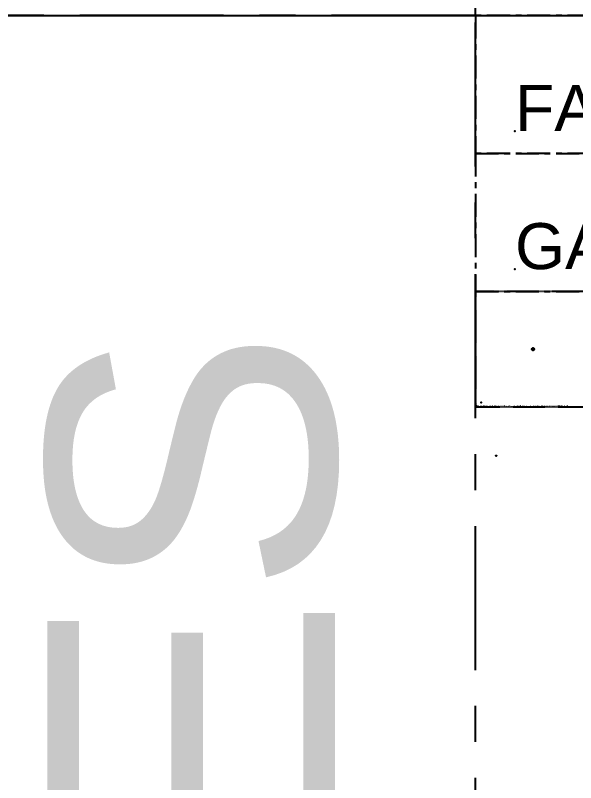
# Model space of a CAD drawing. Header units: millimetres. Extents: x -244126 to 368105, y -173968 to 259060.
# Drawn here: x 154887 to 159754, y -70385 to -63720 of the extents above; entities that cross this region are included whole.
import ezdxf

# ---------------------------------------------------------------- set-up
doc = ezdxf.new("R2010")
doc.units = ezdxf.units.MM
doc.header["$MEASUREMENT"] = 0
doc.linetypes.add('005_GG_TA_LINE', pattern=[13.75, 5, -1.25, 1.25, -1.25, 5])
doc.linetypes.add('TA_L1', pattern=[6.5, 3.55, -2.95])
for name, color, linetype in [('000 - H A T C H', 8, 'Continuous'), ('000 - WIPEOUT', 250, 'Continuous'), ('001 - ASCESSORIES', 1, 'Continuous'), ('A04_TUBE SERIES', 7, 'Continuous')]:
    doc.layers.add(name, color=color, linetype=linetype)
doc.styles.get("Standard").update_dxf_attribs({"font": 'arial.ttf'})

# ---------------------------------------------------------------- blocks, each defined once
blk = doc.blocks.new('000 - FAMELINE_STAINLESS_STEEL_LOCKING_BUSH_(SS-LKB-01)_FRONT_VIEW')
at = {"layer": '001 - ASCESSORIES', "linetype": 'TA_L1', "ltscale": 0.2}
for points in [[(-6, 2.5), (-9.2, 2.5)], [(-9.2, -2.5), (-6, -2.5)]]:
    blk.add_lwpolyline(points, dxfattribs=at)
at = {"layer": '001 - ASCESSORIES', "color": 2}
for radius in [9.5, 6.5]:
    blk.add_circle((0, 0), radius, dxfattribs=at)
at = {"layer": 'Defpoints', "color": 250}
for p, q in [((12, 0), (-12, 0)), ((0, 12), (0, -12))]:
    blk.add_line(p, q, dxfattribs=at)
blk = doc.blocks.new('000 - FAMELINE_STAINLESS_STEEL_LOCKING_BUSH_(SS-LKB-01)_TOP_VIEW')
at = {"color": 2}
blk.add_wipeout([(-9.5, 4), (9.5, 4), (9.5, -4), (-9.5, -4)], dxfattribs=at).dxf.layer = '000 - WIPEOUT'
at = {"layer": '001 - ASCESSORIES', "linetype": 'TA_L1', "ltscale": 0.2}
for p, q in [((-6.5, 2.25), (-9.5, 2.25)), ((-6.5, 4), (-6.5, -4)), ((6.5, 4), (6.5, -4)), ((-9.5, -2.25), (-6.5, -2.25))]:
    blk.add_line(p, q, dxfattribs=at)
at = {"layer": '001 - ASCESSORIES', "color": 2}
blk.add_lwpolyline([(-9.5, 4), (9.5, 4), (9.5, -4), (-9.5, -4)], close=True, dxfattribs=at)
at = {"layer": 'Defpoints', "color": 250}
for p, q in [((12, 0), (-12, 0)), ((0, 12), (0, -12))]:
    blk.add_line(p, q, dxfattribs=at)
blk = doc.blocks.new('000 - FAMELINE_STAINLESS_STEEL_LOCKING_BUSH_(SS-LKB-01)_SIDE_VIEW')
at = {"color": 2}
blk.add_wipeout([(-9.5, 4), (9.5, 4), (9.5, -4), (-9.5, -4)], dxfattribs=at).dxf.layer = '000 - WIPEOUT'
blk.add_circle((0, 0), 2.24, dxfattribs=at)
at = {"layer": '001 - ASCESSORIES', "color": 2}
blk.add_lwpolyline([(-9.5, 4), (9.5, 4), (9.5, -4), (-9.5, -4)], close=True, dxfattribs=at)
at = {"layer": 'Defpoints', "color": 250}
for p, q in [((-12, 0), (12, 0)), ((0, 12), (0, -12))]:
    blk.add_line(p, q, dxfattribs=at)
blk = doc.blocks.new('*U3427')
at = {"layer": '000 - H A T C H'}
h = blk.add_hatch(dxfattribs=at)
h.set_pattern_fill('ANSI32', color=256, scale=5)
edge = h.paths.add_edge_path()
edge.add_arc((0, 0), 9.5, 90, 164.74248)
edge.add_line((-9.2, 2.5), (-6, 2.5))
edge.add_arc((0, 0), 6.5, 90, 157.38014, ccw=False)
edge.add_line((0, 6.5), (0, 9.5))
h = blk.add_hatch(dxfattribs=at)
h.set_pattern_fill('ANSI32', color=256, scale=5)
edge = h.paths.add_edge_path()
edge.add_line((0, 9.5), (0, 6.5))
edge.add_arc((0, 0), 6.5, 0, 90, ccw=False)
edge.add_line((6.5, 0), (9.5, 0))
edge.add_arc((0, 0), 9.5, 0, 90)
h = blk.add_hatch(dxfattribs=at)
h.set_pattern_fill('ANSI32', color=256, scale=5)
edge = h.paths.add_edge_path()
edge.add_line((9.5, 0), (6.5, 0))
edge.add_arc((0, 0), 6.5, -90, 0, ccw=False)
edge.add_line((0, -6.5), (0, -9.5))
edge.add_arc((0, 0), 9.5, 270, 360)
h = blk.add_hatch(dxfattribs=at)
h.set_pattern_fill('ANSI32', color=256, scale=5)
edge = h.paths.add_edge_path()
edge.add_line((-6, -2.5), (-9.2, -2.5))
edge.add_arc((0, 0), 9.5, 195.25752, 270)
edge.add_line((0, -9.5), (0, -6.5))
edge.add_arc((0, 0), 6.5, 202.61986, 270, ccw=False)
at = {"layer": '001 - ASCESSORIES', "color": 0}
blk.add_blockref('000 - FAMELINE_STAINLESS_STEEL_LOCKING_BUSH_(SS-LKB-01)_FRONT_VIEW', (0, 0), dxfattribs=at)
blk.add_blockref('000 - FAMELINE_STAINLESS_STEEL_LOCKING_BUSH_(SS-LKB-01)_TOP_VIEW', (0, 0), dxfattribs=at)
for p, q in [((-9.2, 2.5), (-6, 2.5)), ((-6, -2.5), (-9.2, -2.5)), ((-6, -2.5), (-6, -2.5))]:
    blk.add_line(p, q, dxfattribs=at)
for radius, start, end in [(9.5, 90, 164.74248), (6.5, 90, 157.38014), (9.5, 0, 90), (6.5, 0, 90), (9.5, 270, 0), (6.5, 270, 0), (9.5, 195.25752, 270), (6.5, 202.61986, 270)]:
    blk.add_arc((0, 0), radius, start, end, dxfattribs=at)
at = {"color": 3}
blk.add_blockref('000 - FAMELINE_STAINLESS_STEEL_LOCKING_BUSH_(SS-LKB-01)_SIDE_VIEW', (0, 0), dxfattribs=at)
blk = doc.blocks.new('*U1768')
at = {"color": 0, "linetype": '005_GG_TA_LINE'}
blk.add_lwpolyline([(0, 0), (1000, 0), (1000, 1000), (0, 1000)], close=True, dxfattribs=at)
for p in [(8.6, 4.9), (50, 37.5)]:
    blk.add_point(p, dxfattribs=at)
blk.add_attdef('NAMEBLK', (8.6, 4.9), '', height=10, dxfattribs=at)
blk = doc.blocks.new('*U1764')
at = {"color": 0, "linetype": '005_GG_TA_LINE'}
blk.add_lwpolyline([(0, 0), (200, 0), (200, 30), (0, 30)], close=True, dxfattribs=at)
for p in [(50, 37.5), (8.58, 4.88)]:
    blk.add_point(p, dxfattribs=at)
blk.add_attdef('NAMEBLK', (8.58, 4.88), '', height=10, dxfattribs=at)
blk = doc.blocks.new('000 - DYNAMIC_VIEW_ASSCESSORIES_RIVET_4-4_TOP_VIEW')
at = {"layer": '001 - ASCESSORIES', "color": 0}
for radius in [3, 1.5]:
    blk.add_circle((0, 0), radius, dxfattribs=at)
blk = doc.blocks.new('000 - DYNAMIC_VIEW_ASSCESSORIES_RIVET_4-4_COMBINE_VIEW')
at = {"layer": '000 - H A T C H'}
h = blk.add_hatch(dxfattribs=at)
h.set_pattern_fill('DOTS', color=8, scale=5, angle=90)
edge = h.paths.add_edge_path()
edge.add_arc((2.8, 0), 1.25, -53.1301, 53.1301, ccw=False)
edge.add_arc((2.8, -0.7), 0.812, 202.61986, 337.38014, ccw=False)
edge.add_line((2, -1), (0, -1))
edge.add_line((0, -1), (0, -3))
edge.add_line((0, -3), (-1, -1.5))
edge.add_line((-1, -1.5), (-1, 1.5))
edge.add_line((-1, 1.5), (0, 3))
edge.add_line((0, 3), (0, 1))
edge.add_line((0, 1), (2, 1))
edge.add_arc((2.8, 0.7), 0.812, 22.61986, 157.38014, ccw=False)
h = blk.add_hatch(dxfattribs=at)
h.set_pattern_fill('DOTS', color=8, scale=5, angle=90)
h.paths.add_polyline_path([(-1, -1.5), (-1, 1.5), (0, 3), (0, -3)])
at = {"layer": '001 - ASCESSORIES', "color": 0}
for p, q in [((2, 1), (0, 1)), ((2, -1), (0, -1))]:
    blk.add_line(p, q, dxfattribs=at)
for points in [[(-1, -1.5), (-1, 1.5), (0, 3), (0, -3)], [(0, 3), (0, 1), (2, 1), (2, -1), (0, -1), (0, -3), (-1, -1.5), (-1, 1.5)]]:
    blk.add_lwpolyline(points, close=True, dxfattribs=at)
blk.add_lwpolyline([(3.5, 1, -0.5), (3.5, -1, -0.666667), (2, -1), (0, -1), (0, -3), (-1, -1.5), (-1, 1.5), (0, 3), (0, 1), (2, 1, -0.666667)], format="xyb", close=True, dxfattribs=at)
blk.add_lwpolyline([(3.5, -1), (3.5, 1, -0.5), (3.5, -1, -0.666667), (2, -1), (2, 1, -0.666667), (3.5, 1)], format="xyb", dxfattribs=at)
blk.add_blockref('000 - DYNAMIC_VIEW_ASSCESSORIES_RIVET_4-4_TOP_VIEW', (0, 0), dxfattribs=at)
blk = doc.blocks.new('*U4692')
at = {"color": 0, "linetype": '005_GG_TA_LINE'}
blk.add_lwpolyline([(0, 0), (110.248, 0), (110.248, 30), (0, 30)], close=True, dxfattribs=at)
blk.add_attdef('NAMEBLK', (8.582, 4.878), '', height=10, dxfattribs=at)

msp = doc.modelspace()

# ---------------------------------------------------------------- linework, layer by layer
at = {"color": 8}
msp.add_ray((122184.76531, -63719.80265), (1, 0), dxfattribs=at)

# ---------------------------------------------------------------- block references
at = {"color": 3}
msp.add_blockref('*U3427', (159384.1015, -66619.80265), dxfattribs=at)
at = {"layer": '001 - ASCESSORIES', "linetype": '005_GG_TA_LINE', "xscale": 250, "yscale": 250, "zscale": 250, "rotation": 90}
msp.add_blockref('*U4692', (158884.1015, -63719.80265), dxfattribs=at)
at = {"layer": '001 - ASCESSORIES', "linetype": '005_GG_TA_LINE', "xscale": 40, "yscale": 40, "zscale": 40}
for p, values in [((158884.1015, -64919.80265), {'NAMEBLK': 'FAMELINE ACESSORIES '}), ((158884.1015, -66119.80265), {'NAMEBLK': 'GALV. / SHEET / EXTR.'})]:
    msp.add_blockref('*U1764', p, dxfattribs=at).add_auto_attribs(values)
at = {"layer": '001 - ASCESSORIES', "linetype": '005_GG_TA_LINE', "xscale": 250, "yscale": 250, "zscale": 250, "rotation": 90}
msp.add_blockref('*U4692', (158884.1015, -91281.80137), dxfattribs=at).add_auto_attribs({'NAMEBLK': 'ACESSORIES '})
at = {"layer": 'A04_TUBE SERIES', "color": 3}
msp.add_blockref('000 - DYNAMIC_VIEW_ASSCESSORIES_RIVET_4-4_COMBINE_VIEW', (159063.01852, -67545.09858), dxfattribs=at)

# ---------------------------------------------------------------- next in the draw order: block references
at = {"layer": '001 - ASCESSORIES', "linetype": '005_GG_TA_LINE'}
msp.add_blockref('*U1768', (158884.1015, -67119.80265), dxfattribs=at).add_auto_attribs({'NAMEBLK': '000 - DYNAMIC_VIEW_ASSCESSORIES_FAMELINE_STAINLESS_STEEL_LOCKING_BUSH_(SS-LKB-01)_COMBINE_VIEW'})

doc.saveas('drawing.dxf')
